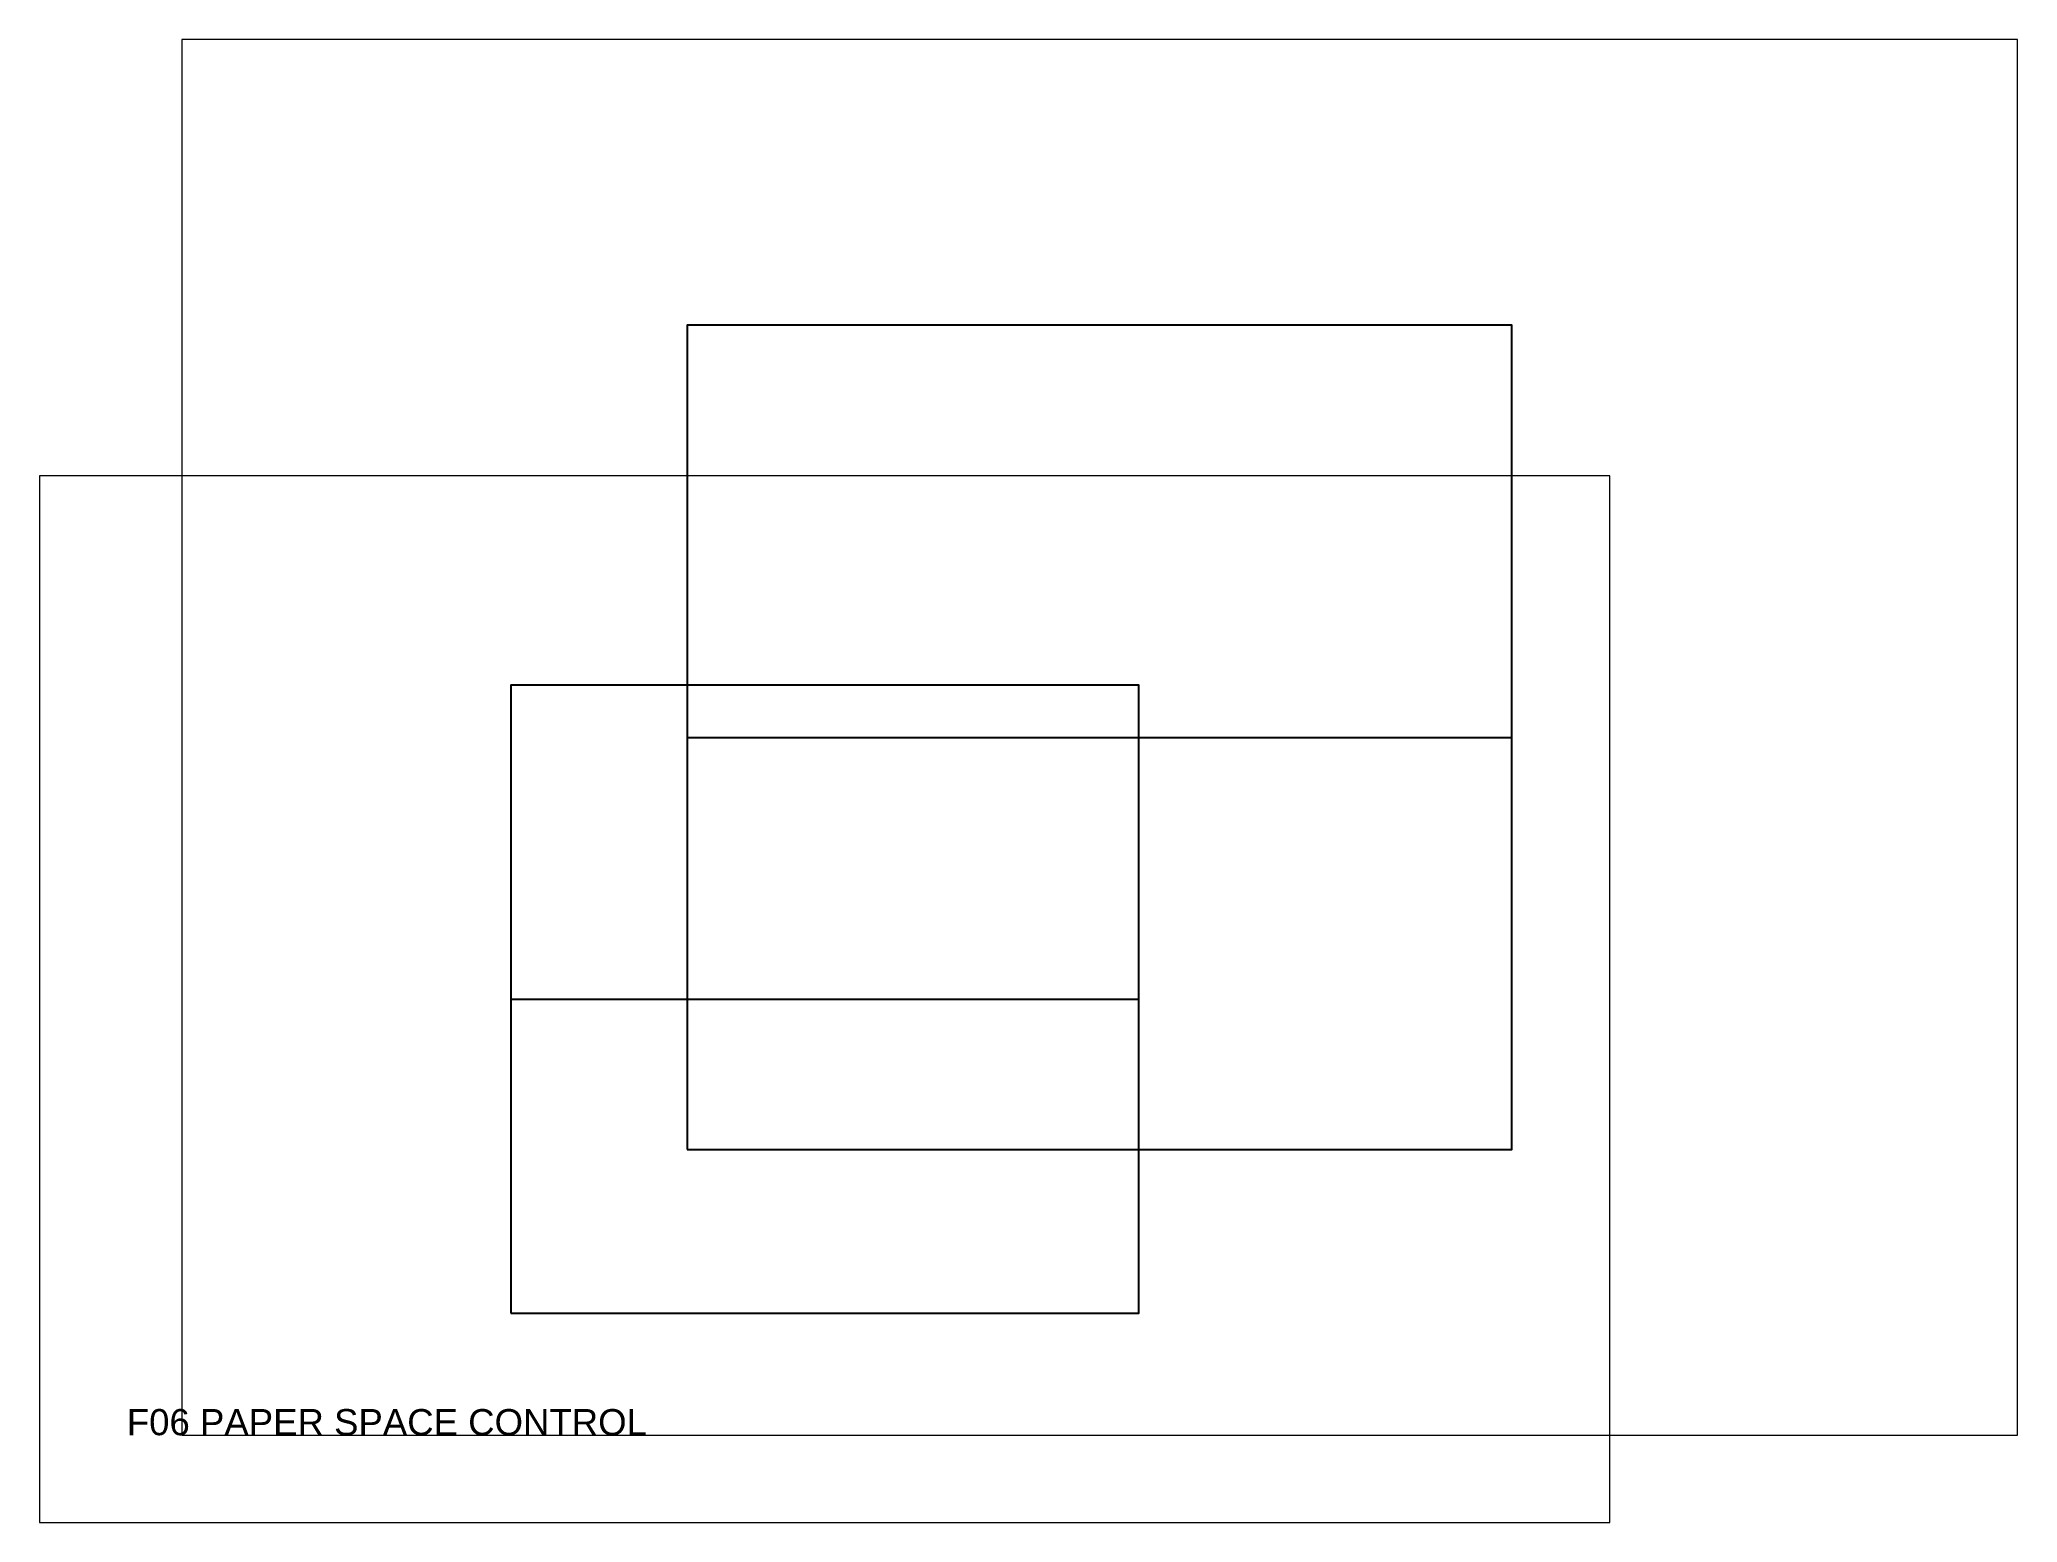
# Paper-space layout 'F06_SHEET' of a CAD drawing. Header units: millimetres. Extents: x 10 to 237, y 10 to 180.
# The model-space entities are those that its viewports show. They can reach past a viewport. Long polylines and large blocks are cut down to what shows.
import ezdxf
from ezdxf.xclip import XClip

# ---------------------------------------------------------------- set-up
doc = ezdxf.new("R2010")
doc.units = ezdxf.units.MM
doc.header["$XCLIPFRAME"] = 2
doc.styles.get("Standard").update_dxf_attribs({"font": 'arial.ttf'})

# ---------------------------------------------------------------- blocks, each defined once
blk = doc.blocks.new('F06_XCLIP_BLOCK')
for p, q in [((0, 0), (0, 100)), ((0, 50), (100, 50)), ((0, 0), (100, 0))]:
    blk.add_line(p, q)
blk.add_lwpolyline([(0, 0), (100, 0), (100, 100), (0, 100)], close=True)

msp = doc.modelspace()

# ---------------------------------------------------------------- block references
ref = msp.add_blockref('F06_XCLIP_BLOCK', (0, 0))
XClip(ref).set_block_clipping_path([(20, 20), (80, 80)])

psp = doc.layouts.new('F06_SHEET')

# ---------------------------------------------------------------- texts
psp.add_text('F06 PAPER SPACE CONTROL', height=3).set_placement((20, 20))

# ---------------------------------------------------------------- viewports
at = {"layer": '0'}
psp.add_viewport(center=(131.5, 100), size=(210.4, 160), view_center_point=(50, 50), view_height=101.5707, dxfattribs=at)
psp.add_viewport(center=(100, 70), size=(180, 120), view_center_point=(50, 50), view_height=100, status=3, dxfattribs=at)

doc.saveas('drawing.dxf')
